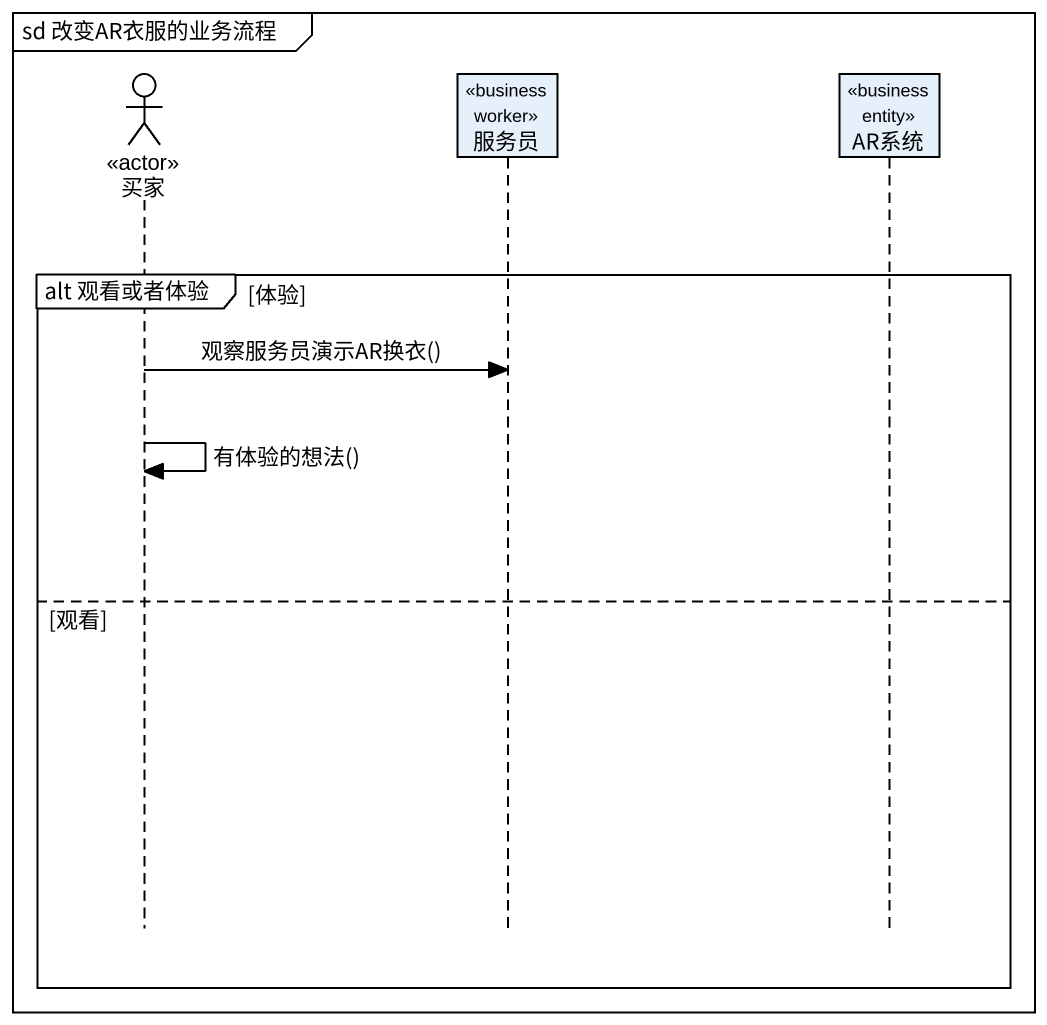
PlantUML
@startuml
mainframe sd 改变AR衣服的业务流程
hide footbox
actor 买家 <<actor>>
participant 服务员 <<business worker>>
participant AR系统 <<business entity>>

group alt 观看或者体验 [体验]
  买家 -> 服务员 : 观察服务员演示AR换衣()
  买家 -> 买家 : 有体验的想法()
else 观看
end
@enduml
